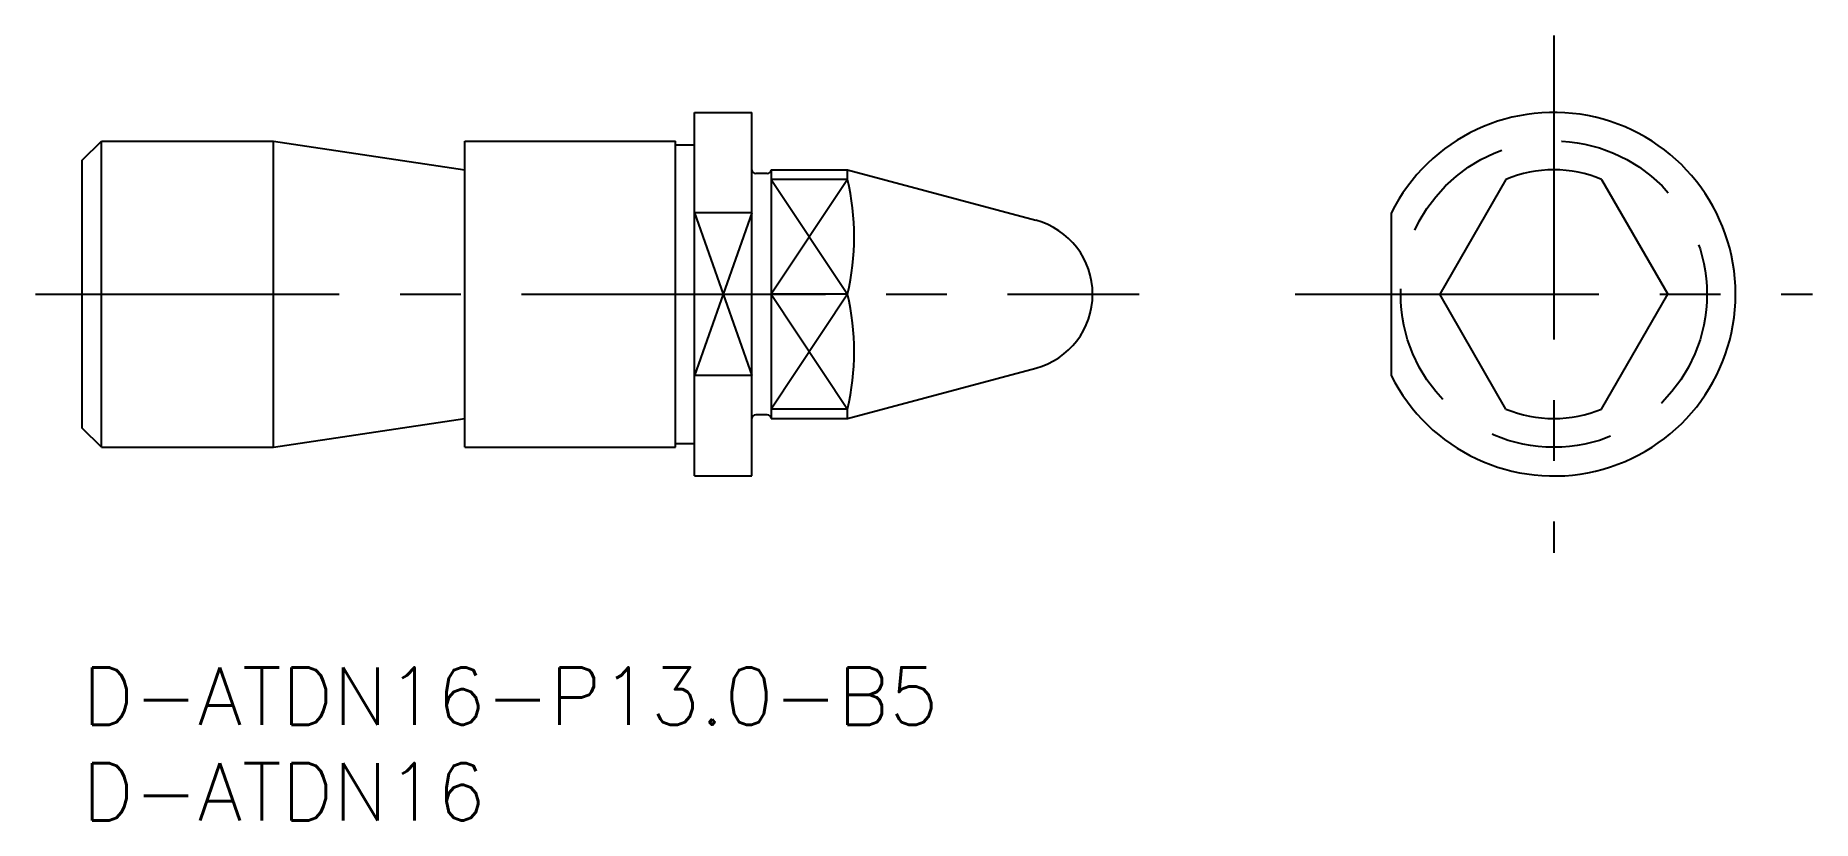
# Model space of a CAD drawing. Extents: x -2.4 to 90.4, y -8 to 33.
import ezdxf

# ---------------------------------------------------------------- set-up
doc = ezdxf.new("R2010")
doc.units = 0
doc.header["$LTSCALE"] = 0.5
doc.linetypes.add('CENTER', pattern=[50.8, 31.75, -6.35, 6.35, -6.35])
doc.linetypes.add('DASHED', pattern=[19.05, 12.7, -6.35])
doc.layers.get('0').update_dxf_attribs({"linetype": 'CONTINUOUS'})
for name, color, linetype in [('MSM_CENTER', 1, 'CENTER'), ('MSM_CONTINUOUS', 7, 'CONTINUOUS'), ('MSM_DASHED', 4, 'DASHED'), ('MSM_NARROW', 5, 'CONTINUOUS'), ('MSM_PART_NUMBER', 7, 'CONTINUOUS')]:
    doc.layers.add(name, color=color, linetype=linetype)
doc.styles.get("Standard").update_dxf_attribs({"font": 'txt.shx', "height": 3, "bigfont": 'bigfont.shx'})

# ---------------------------------------------------------------- blocks, each defined once
blk = doc.blocks.new('*U3')
at = {"layer": 'MSM_PART_NUMBER'}
blk.add_text('D-ATDN16-P13.0-B5', height=3, dxfattribs=at).set_placement((0, -3))
blk = doc.blocks.new('*U4')
at = {"layer": 'MSM_PART_NUMBER'}
blk.add_text('D-ATDN16', height=3, dxfattribs=at).set_placement((0, -8))

msp = doc.modelspace()

# ---------------------------------------------------------------- linework, layer by layer
msp.add_line((33.5, 10), (33.5, 10))
at = {"layer": 'MSM_CENTER'}
for p, q in [((76.905, 33.016), (76.905, 5.984)), ((-2.44, 19.5), (55.233, 19.5)), ((63.389, 19.5), (90.421, 19.5))]:
    msp.add_line(p, q, dxfattribs=at)
at = {"layer": 'MSM_CONTINUOUS'}
for p, q in [((32, 10), (32, 29)), ((32, 29), (35, 29)), ((35, 10), (35, 29)), ((0, 26.5), (1, 27.5)), ((1, 27.5), (10, 27.5)), ((1, 11.5), (1, 27.5)), ((10, 11.5), (10, 27.5)), ((10, 27.5), (20, 26)), ((20, 11.5), (20, 27.5)), ((20, 27.5), (31, 27.5)), ((31, 11.5), (31, 27.5)), ((31, 27.3), (32, 27.3)), ((0, 12.5), (0, 26.5)), ((35.8, 25.8), (35.2, 25.8)), ((36, 26), (40, 26)), ((36, 26), (36, 13)), ((40, 25.5), (36, 25.5)), ((40, 25.5), (40, 26)), ((40, 26), (49.839, 23.364)), ((74.405, 25.5), (70.941, 19.5)), ((79.405, 25.5), (82.869, 19.5)), ((35, 23.743), (32, 23.743)), ((68.405, 23.743), (68.405, 15.257)), ((40, 19.5), (36, 19.5)), ((74.405, 13.5), (70.941, 19.5)), ((79.405, 13.5), (82.869, 19.5)), ((35, 15.257), (32, 15.257)), ((40, 13), (49.839, 15.636)), ((35.8, 13.2), (35.2, 13.2)), ((40, 13.5), (36, 13.5)), ((40, 13), (40, 13.5)), ((1, 11.5), (0, 12.5)), ((10, 11.5), (20, 13)), ((36, 13), (40, 13)), ((1, 11.5), (10, 11.5)), ((20, 11.5), (31, 11.5)), ((31, 11.7), (32, 11.7)), ((32, 10), (35, 10)), ((32.75, 10), (32.75, 10))]:
    msp.add_line(p, q, dxfattribs=at)
for centre, radius, start, end in [((76.905, 19.5), 9.5, 206.52535, 153.47465), ((35.2, 26), 0.2, 180, 270), ((35.8, 26), 0.2, 270, 0), ((26.836, 22.5), 13.502, 347.16203, 12.83798), ((76.905, 19.5), 6.5, 67.38014, 112.61986), ((48.804, 19.5), 4, 284.99998, 75), ((26.836, 16.5), 13.502, 347.16202, 12.83797), ((35.2, 13), 0.2, 90, 180), ((35.8, 13), 0.2, 0, 90), ((76.905, 19.5), 6.5, 247.38014, 292.61986)]:
    msp.add_arc(centre, radius, start, end, dxfattribs=at)
at = {"layer": 'MSM_DASHED'}
msp.add_circle((76.905, 19.5), 8, dxfattribs=at)
at = {"layer": 'MSM_NARROW'}
for p, q in [((36, 25.5), (40, 19.5)), ((40, 25.5), (36, 19.5)), ((32, 23.743), (35, 15.257)), ((35, 23.743), (32, 15.257)), ((40, 19.5), (36, 13.5)), ((36, 19.5), (40, 13.5))]:
    msp.add_line(p, q, dxfattribs=at)

# ---------------------------------------------------------------- block references
at = {"layer": 'MSM_CONTINUOUS'}
for name in ['*U3', '*U4']:
    msp.add_blockref(name, (0, 0), dxfattribs=at)

doc.saveas('drawing.dxf')
